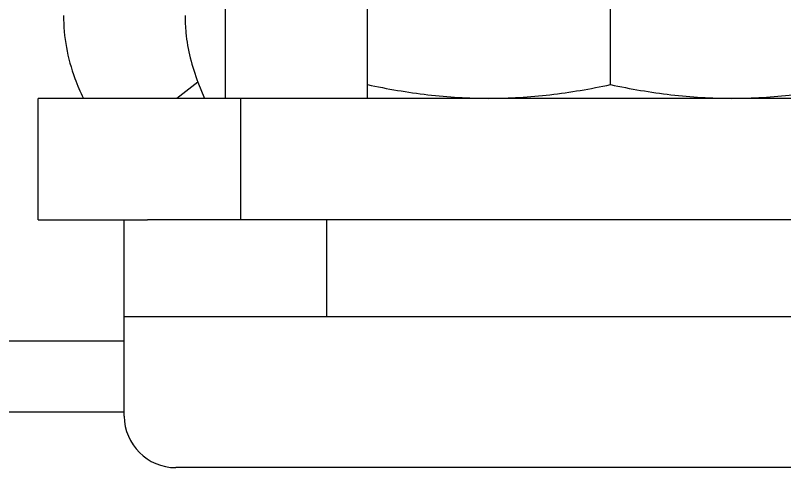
# Model space of a CAD drawing. Extents: x 1031190 to 1725648, y 733081 to 1571294.
# Drawn here: x 1162643.2 to 1162953.7, y 1235254.7 to 1235437.4 of the extents above; entities that cross this region are included whole.
import ezdxf

# ---------------------------------------------------------------- set-up
doc = ezdxf.new("R2010")
doc.units = 0
doc.header["$LTSCALE"] = 1000
doc.header["$MEASUREMENT"] = 0

msp = doc.modelspace()

# ---------------------------------------------------------------- linework, layer by layer
for p, q in [((1162728.04, 1235403.86), (1162728.04, 1235730.96)), ((1162785.29, 1235403.86), (1162785.29, 1235524.89)), ((1162883.42, 1235409.39), (1162883.42, 1235519.36)), ((1162716.91, 1235410.33), (1162708.39, 1235403.86)), ((1162716.91, 1235410.33), (1162719.52, 1235403.82)), ((1162652.4, 1235354.8), (1162652.4, 1235403.86)), ((1163114.43, 1235403.86), (1162652.4, 1235403.86)), ((1162734.18, 1235354.8), (1162734.18, 1235403.86)), ((1162652.4, 1235354.8), (1162696.58, 1235354.8)), ((1162687.16, 1235305.73), (1162687.16, 1235354.8)), ((1162687.16, 1235275.5), (1162687.16, 1235354.8)), ((1163064.43, 1235354.8), (1162696.58, 1235354.8)), ((1162768.93, 1235315.56), (1162768.93, 1235354.8)), ((1163079.68, 1235315.56), (1162687.16, 1235315.56)), ((1162687.16, 1235305.73), (1157140.56, 1235305.73)), ((1162687.16, 1235277.11), (1157140.56, 1235277.11)), ((1163058.86, 1235254.68), (1162707.98, 1235254.68))]:
    msp.add_line(p, q)
msp.add_arc((1162707.98, 1235275.5), 20.82, 180, 270)
for points, knots in [([(1162662.62, 1235437.38), (1162662.62, 1235428.76), (1162664.77, 1235417.08), (1162669.35, 1235406.47), (1162670.66, 1235403.85)], [0, 0, 0, 0, 0.746457, 1, 1, 1, 1]), ([(1162711.69, 1235437.38), (1162711.69, 1235435.04), (1162712.14, 1235425.83), (1162714.39, 1235416.73), (1162716.91, 1235410.33)], [0, 0, 0, 0, 0.253697, 1, 1, 1, 1]), ([(1162785.29, 1235409.39), (1162793.36, 1235407.69), (1162809.63, 1235404.89), (1162826.12, 1235403.86), (1162834.35, 1235403.86)], [0, 0, 0, 0, 0.500766, 1, 1, 1, 1]), ([(1162834.35, 1235403.86), (1162842.58, 1235403.86), (1162859.07, 1235404.89), (1162875.34, 1235407.69), (1162883.42, 1235409.39)], [0, 0, 0, 0, 0.499234, 1, 1, 1, 1]), ([(1162883.42, 1235409.39), (1162891.49, 1235407.69), (1162907.76, 1235404.89), (1162924.25, 1235403.86), (1162932.48, 1235403.86)], [0, 0, 0, 0, 0.500766, 1, 1, 1, 1]), ([(1162932.48, 1235403.86), (1162940.71, 1235403.86), (1162957.2, 1235404.89), (1162973.47, 1235407.69), (1162981.55, 1235409.39)], [0, 0, 0, 0, 0.499234, 1, 1, 1, 1])]:
    msp.add_open_spline(points, degree=3, knots=knots)

doc.saveas('drawing.dxf')
